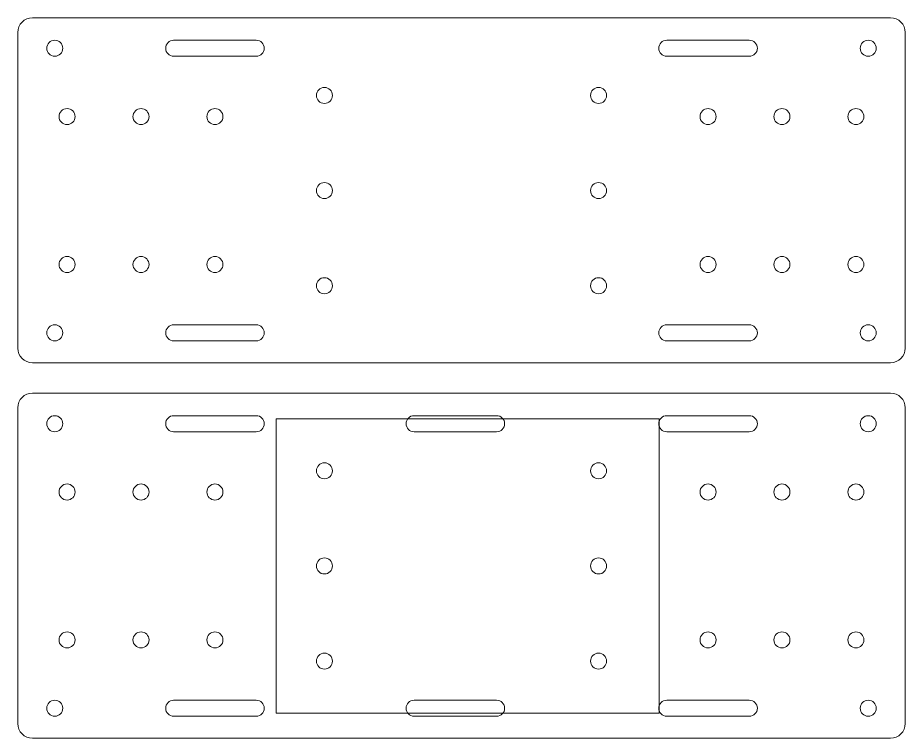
# Model space of a CAD drawing. Header units: centimetres. Extents: x -35 to 66, y -38 to 11.
# Drawn here: x 47.87 to 65.87, y -15.32 to -0.7 of the extents above; entities that cross this region are included whole.
import ezdxf

# ---------------------------------------------------------------- set-up
doc = ezdxf.new("R2010")
doc.units = ezdxf.units.CM
doc.header["$MEASUREMENT"] = 0
doc.layers.add('Layer 1', color=7, linetype='Continuous')

# ---------------------------------------------------------------- blocks, each defined once
blk = doc.blocks.new('block 2')
at = {"layer": 'Layer 1', "color": 250, "lineweight": 9, "true_color": 0x231f20}
for points in [[(53.923, -2.277), (53.923, -2.187), (53.996, -2.114), (54.085, -2.114), (54.175, -2.114), (54.248, -2.187), (54.248, -2.277), (54.248, -2.367), (54.175, -2.439), (54.085, -2.439), (53.996, -2.439), (53.923, -2.367), (53.923, -2.277)], [(59.484, -2.277), (59.484, -2.187), (59.557, -2.114), (59.646, -2.114), (59.736, -2.114), (59.809, -2.187), (59.809, -2.277), (59.809, -2.367), (59.736, -2.439), (59.646, -2.439), (59.557, -2.439), (59.484, -2.367), (59.484, -2.277)], [(53.923, -4.207), (53.923, -4.117), (53.996, -4.044), (54.085, -4.044), (54.175, -4.044), (54.248, -4.117), (54.248, -4.207), (54.248, -4.297), (54.175, -4.369), (54.085, -4.369), (53.996, -4.369), (53.923, -4.297), (53.923, -4.207)], [(59.484, -4.207), (59.484, -4.117), (59.557, -4.044), (59.646, -4.044), (59.736, -4.044), (59.809, -4.117), (59.809, -4.207), (59.809, -4.297), (59.736, -4.369), (59.646, -4.369), (59.557, -4.369), (59.484, -4.297), (59.484, -4.207)], [(53.923, -6.137), (53.923, -6.047), (53.996, -5.974), (54.085, -5.974), (54.175, -5.974), (54.248, -6.047), (54.248, -6.137), (54.248, -6.227), (54.175, -6.299), (54.085, -6.299), (53.996, -6.299), (53.923, -6.227), (53.923, -6.137)], [(59.484, -6.137), (59.484, -6.047), (59.557, -5.974), (59.646, -5.974), (59.736, -5.974), (59.809, -6.047), (59.809, -6.137), (59.809, -6.227), (59.736, -6.299), (59.646, -6.299), (59.557, -6.299), (59.484, -6.227), (59.484, -6.137)]]:
    blk.add_open_spline(points, degree=3, knots=[0, 0, 0, 0, 1, 1, 1, 2, 2, 2, 3, 3, 3, 4, 4, 4, 4], dxfattribs=at)
blk = doc.blocks.new('block 6')
at = {"layer": 'Layer 1', "color": 250, "lineweight": 9, "true_color": 0x231f20}
for points in [[(53.923, -9.892), (53.923, -9.802), (53.996, -9.729), (54.085, -9.729), (54.175, -9.729), (54.248, -9.802), (54.248, -9.892), (54.248, -9.982), (54.175, -10.054), (54.085, -10.054), (53.996, -10.054), (53.923, -9.982), (53.923, -9.892)], [(59.484, -9.892), (59.484, -9.802), (59.557, -9.729), (59.646, -9.729), (59.736, -9.729), (59.809, -9.802), (59.809, -9.892), (59.809, -9.982), (59.736, -10.054), (59.646, -10.054), (59.557, -10.054), (59.484, -9.982), (59.484, -9.892)], [(53.923, -11.822), (53.923, -11.732), (53.996, -11.659), (54.085, -11.659), (54.175, -11.659), (54.248, -11.732), (54.248, -11.822), (54.248, -11.912), (54.175, -11.984), (54.085, -11.984), (53.996, -11.984), (53.923, -11.912), (53.923, -11.822)], [(59.484, -11.822), (59.484, -11.732), (59.557, -11.659), (59.646, -11.659), (59.736, -11.659), (59.809, -11.732), (59.809, -11.822), (59.809, -11.912), (59.736, -11.984), (59.646, -11.984), (59.557, -11.984), (59.484, -11.912), (59.484, -11.822)], [(53.923, -13.752), (53.923, -13.662), (53.996, -13.589), (54.085, -13.589), (54.175, -13.589), (54.248, -13.662), (54.248, -13.752), (54.248, -13.842), (54.175, -13.914), (54.085, -13.914), (53.996, -13.914), (53.923, -13.842), (53.923, -13.752)], [(59.484, -13.752), (59.484, -13.662), (59.557, -13.589), (59.646, -13.589), (59.736, -13.589), (59.809, -13.662), (59.809, -13.752), (59.809, -13.842), (59.736, -13.914), (59.646, -13.914), (59.557, -13.914), (59.484, -13.842), (59.484, -13.752)]]:
    blk.add_open_spline(points, degree=3, knots=[0, 0, 0, 0, 1, 1, 1, 2, 2, 2, 3, 3, 3, 4, 4, 4, 4], dxfattribs=at)

msp = doc.modelspace()

# ---------------------------------------------------------------- linework, layer by layer
at = {"layer": 'Layer 1', "color": 7, "lineweight": 9, "true_color": 0xffffff}
msp.add_lwpolyline([(60.875, -14.806), (53.105, -14.806), (53.105, -8.837), (60.875, -8.837), (60.875, -14.806)], dxfattribs=at)
at = {"layer": 'Layer 1', "color": 250, "lineweight": 9, "true_color": 0x231f20}
for points, knots in [([(65.566, -7.701), (65.566, -7.701), (48.165, -7.701), (48.165, -7.701), (48, -7.701), (47.866, -7.567), (47.866, -7.402), (47.866, -7.402), (47.866, -1.001), (47.866, -1.001), (47.866, -0.836), (48, -0.701), (48.165, -0.701), (48.165, -0.701), (65.566, -0.701), (65.566, -0.701), (65.732, -0.701), (65.866, -0.836), (65.866, -1.001), (65.866, -1.001), (65.866, -7.402), (65.866, -7.402), (65.866, -7.567), (65.732, -7.701), (65.566, -7.701)], [0, 0, 0, 0, 1, 1, 1, 2, 2, 2, 3, 3, 3, 4, 4, 4, 5, 5, 5, 6, 6, 6, 7, 7, 7, 8, 8, 8, 8]), ([(48.454, -1.321), (48.454, -1.231), (48.527, -1.158), (48.617, -1.158), (48.707, -1.158), (48.779, -1.231), (48.779, -1.321), (48.779, -1.411), (48.707, -1.483), (48.617, -1.483), (48.527, -1.483), (48.454, -1.411), (48.454, -1.321)], [0, 0, 0, 0, 1, 1, 1, 2, 2, 2, 3, 3, 3, 4, 4, 4, 4]), ([(52.703, -1.483), (52.703, -1.483), (51.028, -1.483), (51.028, -1.483), (50.939, -1.483), (50.866, -1.411), (50.866, -1.321), (50.866, -1.321), (50.866, -1.321), (50.866, -1.321), (50.866, -1.231), (50.939, -1.158), (51.028, -1.158), (51.028, -1.158), (52.703, -1.158), (52.703, -1.158), (52.793, -1.158), (52.866, -1.231), (52.866, -1.321), (52.866, -1.321), (52.866, -1.321), (52.866, -1.321), (52.866, -1.411), (52.793, -1.483), (52.703, -1.483)], [0, 0, 0, 0, 1, 1, 1, 2, 2, 2, 3, 3, 3, 4, 4, 4, 5, 5, 5, 6, 6, 6, 7, 7, 7, 8, 8, 8, 8]), ([(61.028, -1.483), (61.028, -1.483), (62.703, -1.483), (62.703, -1.483), (62.793, -1.483), (62.866, -1.411), (62.866, -1.321), (62.866, -1.321), (62.866, -1.321), (62.866, -1.321), (62.866, -1.231), (62.793, -1.158), (62.703, -1.158), (62.703, -1.158), (61.028, -1.158), (61.028, -1.158), (60.939, -1.158), (60.866, -1.231), (60.866, -1.321), (60.866, -1.321), (60.866, -1.321), (60.866, -1.321), (60.866, -1.411), (60.939, -1.483), (61.028, -1.483)], [0, 0, 0, 0, 1, 1, 1, 2, 2, 2, 3, 3, 3, 4, 4, 4, 5, 5, 5, 6, 6, 6, 7, 7, 7, 8, 8, 8, 8]), ([(64.952, -1.321), (64.952, -1.231), (65.025, -1.158), (65.115, -1.158), (65.205, -1.158), (65.277, -1.231), (65.277, -1.321), (65.277, -1.411), (65.205, -1.483), (65.115, -1.483), (65.025, -1.483), (64.952, -1.411), (64.952, -1.321)], [0, 0, 0, 0, 1, 1, 1, 2, 2, 2, 3, 3, 3, 4, 4, 4, 4]), ([(49.028, -2.707), (49.028, -2.797), (48.956, -2.869), (48.866, -2.869), (48.776, -2.869), (48.703, -2.797), (48.703, -2.707), (48.703, -2.617), (48.776, -2.544), (48.866, -2.544), (48.956, -2.544), (49.028, -2.617), (49.028, -2.707)], [0, 0, 0, 0, 1, 1, 1, 2, 2, 2, 3, 3, 3, 4, 4, 4, 4]), ([(50.528, -2.707), (50.528, -2.797), (50.456, -2.869), (50.366, -2.869), (50.276, -2.869), (50.203, -2.797), (50.203, -2.707), (50.203, -2.617), (50.276, -2.544), (50.366, -2.544), (50.456, -2.544), (50.528, -2.617), (50.528, -2.707)], [0, 0, 0, 0, 1, 1, 1, 2, 2, 2, 3, 3, 3, 4, 4, 4, 4]), ([(52.028, -2.707), (52.028, -2.797), (51.956, -2.869), (51.866, -2.869), (51.776, -2.869), (51.703, -2.797), (51.703, -2.707), (51.703, -2.617), (51.776, -2.544), (51.866, -2.544), (51.956, -2.544), (52.028, -2.617), (52.028, -2.707)], [0, 0, 0, 0, 1, 1, 1, 2, 2, 2, 3, 3, 3, 4, 4, 4, 4]), ([(61.703, -2.707), (61.703, -2.617), (61.776, -2.544), (61.866, -2.544), (61.956, -2.544), (62.028, -2.617), (62.028, -2.707), (62.028, -2.797), (61.956, -2.869), (61.866, -2.869), (61.776, -2.869), (61.703, -2.797), (61.703, -2.707)], [0, 0, 0, 0, 1, 1, 1, 2, 2, 2, 3, 3, 3, 4, 4, 4, 4]), ([(63.203, -2.707), (63.203, -2.617), (63.276, -2.544), (63.366, -2.544), (63.456, -2.544), (63.528, -2.617), (63.528, -2.707), (63.528, -2.797), (63.456, -2.869), (63.366, -2.869), (63.276, -2.869), (63.203, -2.797), (63.203, -2.707)], [0, 0, 0, 0, 1, 1, 1, 2, 2, 2, 3, 3, 3, 4, 4, 4, 4]), ([(64.703, -2.707), (64.703, -2.617), (64.776, -2.544), (64.866, -2.544), (64.956, -2.544), (65.028, -2.617), (65.028, -2.707), (65.028, -2.797), (64.956, -2.869), (64.866, -2.869), (64.776, -2.869), (64.703, -2.797), (64.703, -2.707)], [0, 0, 0, 0, 1, 1, 1, 2, 2, 2, 3, 3, 3, 4, 4, 4, 4]), ([(49.028, -5.707), (49.028, -5.797), (48.956, -5.869), (48.866, -5.869), (48.776, -5.869), (48.703, -5.797), (48.703, -5.707), (48.703, -5.617), (48.776, -5.544), (48.866, -5.544), (48.956, -5.544), (49.028, -5.617), (49.028, -5.707)], [0, 0, 0, 0, 1, 1, 1, 2, 2, 2, 3, 3, 3, 4, 4, 4, 4]), ([(50.528, -5.707), (50.528, -5.797), (50.456, -5.869), (50.366, -5.869), (50.276, -5.869), (50.203, -5.797), (50.203, -5.707), (50.203, -5.617), (50.276, -5.544), (50.366, -5.544), (50.456, -5.544), (50.528, -5.617), (50.528, -5.707)], [0, 0, 0, 0, 1, 1, 1, 2, 2, 2, 3, 3, 3, 4, 4, 4, 4]), ([(52.028, -5.707), (52.028, -5.797), (51.956, -5.869), (51.866, -5.869), (51.776, -5.869), (51.703, -5.797), (51.703, -5.707), (51.703, -5.617), (51.776, -5.544), (51.866, -5.544), (51.956, -5.544), (52.028, -5.617), (52.028, -5.707)], [0, 0, 0, 0, 1, 1, 1, 2, 2, 2, 3, 3, 3, 4, 4, 4, 4]), ([(61.703, -5.707), (61.703, -5.617), (61.776, -5.544), (61.866, -5.544), (61.956, -5.544), (62.028, -5.617), (62.028, -5.707), (62.028, -5.797), (61.956, -5.869), (61.866, -5.869), (61.776, -5.869), (61.703, -5.797), (61.703, -5.707)], [0, 0, 0, 0, 1, 1, 1, 2, 2, 2, 3, 3, 3, 4, 4, 4, 4]), ([(63.203, -5.707), (63.203, -5.617), (63.276, -5.544), (63.366, -5.544), (63.456, -5.544), (63.528, -5.617), (63.528, -5.707), (63.528, -5.797), (63.456, -5.869), (63.366, -5.869), (63.276, -5.869), (63.203, -5.797), (63.203, -5.707)], [0, 0, 0, 0, 1, 1, 1, 2, 2, 2, 3, 3, 3, 4, 4, 4, 4]), ([(64.703, -5.707), (64.703, -5.617), (64.776, -5.544), (64.866, -5.544), (64.956, -5.544), (65.028, -5.617), (65.028, -5.707), (65.028, -5.797), (64.956, -5.869), (64.866, -5.869), (64.776, -5.869), (64.703, -5.797), (64.703, -5.707)], [0, 0, 0, 0, 1, 1, 1, 2, 2, 2, 3, 3, 3, 4, 4, 4, 4]), ([(48.454, -7.093), (48.454, -7.003), (48.527, -6.93), (48.617, -6.93), (48.707, -6.93), (48.779, -7.003), (48.779, -7.093), (48.779, -7.183), (48.707, -7.255), (48.617, -7.255), (48.527, -7.255), (48.454, -7.183), (48.454, -7.093)], [0, 0, 0, 0, 1, 1, 1, 2, 2, 2, 3, 3, 3, 4, 4, 4, 4]), ([(52.703, -7.255), (52.703, -7.255), (51.028, -7.255), (51.028, -7.255), (50.939, -7.255), (50.866, -7.183), (50.866, -7.093), (50.866, -7.093), (50.866, -7.093), (50.866, -7.093), (50.866, -7.003), (50.939, -6.93), (51.028, -6.93), (51.028, -6.93), (52.703, -6.93), (52.703, -6.93), (52.793, -6.93), (52.866, -7.003), (52.866, -7.093), (52.866, -7.093), (52.866, -7.093), (52.866, -7.093), (52.866, -7.183), (52.793, -7.255), (52.703, -7.255)], [0, 0, 0, 0, 1, 1, 1, 2, 2, 2, 3, 3, 3, 4, 4, 4, 5, 5, 5, 6, 6, 6, 7, 7, 7, 8, 8, 8, 8]), ([(61.028, -7.255), (61.028, -7.255), (62.703, -7.255), (62.703, -7.255), (62.793, -7.255), (62.866, -7.183), (62.866, -7.093), (62.866, -7.093), (62.866, -7.093), (62.866, -7.093), (62.866, -7.003), (62.793, -6.93), (62.703, -6.93), (62.703, -6.93), (61.028, -6.93), (61.028, -6.93), (60.939, -6.93), (60.866, -7.003), (60.866, -7.093), (60.866, -7.093), (60.866, -7.093), (60.866, -7.093), (60.866, -7.183), (60.939, -7.255), (61.028, -7.255)], [0, 0, 0, 0, 1, 1, 1, 2, 2, 2, 3, 3, 3, 4, 4, 4, 5, 5, 5, 6, 6, 6, 7, 7, 7, 8, 8, 8, 8]), ([(64.952, -7.093), (64.952, -7.003), (65.025, -6.93), (65.115, -6.93), (65.205, -6.93), (65.277, -7.003), (65.277, -7.093), (65.277, -7.183), (65.205, -7.255), (65.115, -7.255), (65.025, -7.255), (64.952, -7.183), (64.952, -7.093)], [0, 0, 0, 0, 1, 1, 1, 2, 2, 2, 3, 3, 3, 4, 4, 4, 4]), ([(65.566, -15.316), (65.566, -15.316), (48.165, -15.316), (48.165, -15.316), (48, -15.316), (47.866, -15.182), (47.866, -15.017), (47.866, -15.017), (47.866, -8.616), (47.866, -8.616), (47.866, -8.45), (48, -8.316), (48.165, -8.316), (48.165, -8.316), (65.566, -8.316), (65.566, -8.316), (65.732, -8.316), (65.866, -8.45), (65.866, -8.616), (65.866, -8.616), (65.866, -15.017), (65.866, -15.017), (65.866, -15.182), (65.732, -15.316), (65.566, -15.316)], [0, 0, 0, 0, 1, 1, 1, 2, 2, 2, 3, 3, 3, 4, 4, 4, 5, 5, 5, 6, 6, 6, 7, 7, 7, 8, 8, 8, 8]), ([(48.454, -8.936), (48.454, -8.846), (48.527, -8.773), (48.617, -8.773), (48.707, -8.773), (48.779, -8.846), (48.779, -8.936), (48.779, -9.026), (48.707, -9.098), (48.617, -9.098), (48.527, -9.098), (48.454, -9.026), (48.454, -8.936)], [0, 0, 0, 0, 1, 1, 1, 2, 2, 2, 3, 3, 3, 4, 4, 4, 4]), ([(52.703, -9.098), (52.703, -9.098), (51.028, -9.098), (51.028, -9.098), (50.939, -9.098), (50.866, -9.026), (50.866, -8.936), (50.866, -8.936), (50.866, -8.936), (50.866, -8.936), (50.866, -8.846), (50.939, -8.773), (51.028, -8.773), (51.028, -8.773), (52.703, -8.773), (52.703, -8.773), (52.793, -8.773), (52.866, -8.846), (52.866, -8.936), (52.866, -8.936), (52.866, -8.936), (52.866, -8.936), (52.866, -9.026), (52.793, -9.098), (52.703, -9.098)], [0, 0, 0, 0, 1, 1, 1, 2, 2, 2, 3, 3, 3, 4, 4, 4, 5, 5, 5, 6, 6, 6, 7, 7, 7, 8, 8, 8, 8]), ([(55.904, -9.098), (55.904, -9.098), (57.579, -9.098), (57.579, -9.098), (57.669, -9.098), (57.741, -9.026), (57.741, -8.936), (57.741, -8.936), (57.741, -8.936), (57.741, -8.936), (57.741, -8.846), (57.669, -8.773), (57.579, -8.773), (57.579, -8.773), (55.904, -8.773), (55.904, -8.773), (55.814, -8.773), (55.741, -8.846), (55.741, -8.936), (55.741, -8.936), (55.741, -8.936), (55.741, -8.936), (55.741, -9.026), (55.814, -9.098), (55.904, -9.098)], [0, 0, 0, 0, 1, 1, 1, 2, 2, 2, 3, 3, 3, 4, 4, 4, 5, 5, 5, 6, 6, 6, 7, 7, 7, 8, 8, 8, 8]), ([(61.028, -9.098), (61.028, -9.098), (62.703, -9.098), (62.703, -9.098), (62.793, -9.098), (62.866, -9.026), (62.866, -8.936), (62.866, -8.936), (62.866, -8.936), (62.866, -8.936), (62.866, -8.846), (62.793, -8.773), (62.703, -8.773), (62.703, -8.773), (61.028, -8.773), (61.028, -8.773), (60.939, -8.773), (60.866, -8.846), (60.866, -8.936), (60.866, -8.936), (60.866, -8.936), (60.866, -8.936), (60.866, -9.026), (60.939, -9.098), (61.028, -9.098)], [0, 0, 0, 0, 1, 1, 1, 2, 2, 2, 3, 3, 3, 4, 4, 4, 5, 5, 5, 6, 6, 6, 7, 7, 7, 8, 8, 8, 8]), ([(64.952, -8.936), (64.952, -8.846), (65.025, -8.773), (65.115, -8.773), (65.205, -8.773), (65.277, -8.846), (65.277, -8.936), (65.277, -9.026), (65.205, -9.098), (65.115, -9.098), (65.025, -9.098), (64.952, -9.026), (64.952, -8.936)], [0, 0, 0, 0, 1, 1, 1, 2, 2, 2, 3, 3, 3, 4, 4, 4, 4]), ([(49.028, -10.322), (49.028, -10.412), (48.956, -10.484), (48.866, -10.484), (48.776, -10.484), (48.703, -10.412), (48.703, -10.322), (48.703, -10.232), (48.776, -10.159), (48.866, -10.159), (48.956, -10.159), (49.028, -10.232), (49.028, -10.322)], [0, 0, 0, 0, 1, 1, 1, 2, 2, 2, 3, 3, 3, 4, 4, 4, 4]), ([(50.528, -10.322), (50.528, -10.412), (50.456, -10.484), (50.366, -10.484), (50.276, -10.484), (50.203, -10.412), (50.203, -10.322), (50.203, -10.232), (50.276, -10.159), (50.366, -10.159), (50.456, -10.159), (50.528, -10.232), (50.528, -10.322)], [0, 0, 0, 0, 1, 1, 1, 2, 2, 2, 3, 3, 3, 4, 4, 4, 4]), ([(52.028, -10.322), (52.028, -10.412), (51.956, -10.484), (51.866, -10.484), (51.776, -10.484), (51.703, -10.412), (51.703, -10.322), (51.703, -10.232), (51.776, -10.159), (51.866, -10.159), (51.956, -10.159), (52.028, -10.232), (52.028, -10.322)], [0, 0, 0, 0, 1, 1, 1, 2, 2, 2, 3, 3, 3, 4, 4, 4, 4]), ([(61.703, -10.322), (61.703, -10.232), (61.776, -10.159), (61.866, -10.159), (61.956, -10.159), (62.028, -10.232), (62.028, -10.322), (62.028, -10.412), (61.956, -10.484), (61.866, -10.484), (61.776, -10.484), (61.703, -10.412), (61.703, -10.322)], [0, 0, 0, 0, 1, 1, 1, 2, 2, 2, 3, 3, 3, 4, 4, 4, 4]), ([(63.203, -10.322), (63.203, -10.232), (63.276, -10.159), (63.366, -10.159), (63.456, -10.159), (63.528, -10.232), (63.528, -10.322), (63.528, -10.412), (63.456, -10.484), (63.366, -10.484), (63.276, -10.484), (63.203, -10.412), (63.203, -10.322)], [0, 0, 0, 0, 1, 1, 1, 2, 2, 2, 3, 3, 3, 4, 4, 4, 4]), ([(64.703, -10.322), (64.703, -10.232), (64.776, -10.159), (64.866, -10.159), (64.956, -10.159), (65.028, -10.232), (65.028, -10.322), (65.028, -10.412), (64.956, -10.484), (64.866, -10.484), (64.776, -10.484), (64.703, -10.412), (64.703, -10.322)], [0, 0, 0, 0, 1, 1, 1, 2, 2, 2, 3, 3, 3, 4, 4, 4, 4]), ([(49.028, -13.322), (49.028, -13.412), (48.956, -13.484), (48.866, -13.484), (48.776, -13.484), (48.703, -13.412), (48.703, -13.322), (48.703, -13.232), (48.776, -13.159), (48.866, -13.159), (48.956, -13.159), (49.028, -13.232), (49.028, -13.322)], [0, 0, 0, 0, 1, 1, 1, 2, 2, 2, 3, 3, 3, 4, 4, 4, 4]), ([(50.528, -13.322), (50.528, -13.412), (50.456, -13.484), (50.366, -13.484), (50.276, -13.484), (50.203, -13.412), (50.203, -13.322), (50.203, -13.232), (50.276, -13.159), (50.366, -13.159), (50.456, -13.159), (50.528, -13.232), (50.528, -13.322)], [0, 0, 0, 0, 1, 1, 1, 2, 2, 2, 3, 3, 3, 4, 4, 4, 4]), ([(52.028, -13.322), (52.028, -13.412), (51.956, -13.484), (51.866, -13.484), (51.776, -13.484), (51.703, -13.412), (51.703, -13.322), (51.703, -13.232), (51.776, -13.159), (51.866, -13.159), (51.956, -13.159), (52.028, -13.232), (52.028, -13.322)], [0, 0, 0, 0, 1, 1, 1, 2, 2, 2, 3, 3, 3, 4, 4, 4, 4]), ([(61.703, -13.322), (61.703, -13.232), (61.776, -13.159), (61.866, -13.159), (61.956, -13.159), (62.028, -13.232), (62.028, -13.322), (62.028, -13.412), (61.956, -13.484), (61.866, -13.484), (61.776, -13.484), (61.703, -13.412), (61.703, -13.322)], [0, 0, 0, 0, 1, 1, 1, 2, 2, 2, 3, 3, 3, 4, 4, 4, 4]), ([(63.203, -13.322), (63.203, -13.232), (63.276, -13.159), (63.366, -13.159), (63.456, -13.159), (63.528, -13.232), (63.528, -13.322), (63.528, -13.412), (63.456, -13.484), (63.366, -13.484), (63.276, -13.484), (63.203, -13.412), (63.203, -13.322)], [0, 0, 0, 0, 1, 1, 1, 2, 2, 2, 3, 3, 3, 4, 4, 4, 4]), ([(64.703, -13.322), (64.703, -13.232), (64.776, -13.159), (64.866, -13.159), (64.956, -13.159), (65.028, -13.232), (65.028, -13.322), (65.028, -13.412), (64.956, -13.484), (64.866, -13.484), (64.776, -13.484), (64.703, -13.412), (64.703, -13.322)], [0, 0, 0, 0, 1, 1, 1, 2, 2, 2, 3, 3, 3, 4, 4, 4, 4]), ([(48.454, -14.708), (48.454, -14.618), (48.527, -14.545), (48.617, -14.545), (48.707, -14.545), (48.779, -14.618), (48.779, -14.708), (48.779, -14.798), (48.707, -14.87), (48.617, -14.87), (48.527, -14.87), (48.454, -14.798), (48.454, -14.708)], [0, 0, 0, 0, 1, 1, 1, 2, 2, 2, 3, 3, 3, 4, 4, 4, 4]), ([(52.703, -14.87), (52.703, -14.87), (51.028, -14.87), (51.028, -14.87), (50.939, -14.87), (50.866, -14.798), (50.866, -14.708), (50.866, -14.708), (50.866, -14.708), (50.866, -14.708), (50.866, -14.618), (50.939, -14.545), (51.028, -14.545), (51.028, -14.545), (52.703, -14.545), (52.703, -14.545), (52.793, -14.545), (52.866, -14.618), (52.866, -14.708), (52.866, -14.708), (52.866, -14.708), (52.866, -14.708), (52.866, -14.798), (52.793, -14.87), (52.703, -14.87)], [0, 0, 0, 0, 1, 1, 1, 2, 2, 2, 3, 3, 3, 4, 4, 4, 5, 5, 5, 6, 6, 6, 7, 7, 7, 8, 8, 8, 8]), ([(55.904, -14.87), (55.904, -14.87), (57.579, -14.87), (57.579, -14.87), (57.669, -14.87), (57.741, -14.798), (57.741, -14.708), (57.741, -14.708), (57.741, -14.708), (57.741, -14.708), (57.741, -14.618), (57.669, -14.545), (57.579, -14.545), (57.579, -14.545), (55.904, -14.545), (55.904, -14.545), (55.814, -14.545), (55.741, -14.618), (55.741, -14.708), (55.741, -14.708), (55.741, -14.708), (55.741, -14.708), (55.741, -14.798), (55.814, -14.87), (55.904, -14.87)], [0, 0, 0, 0, 1, 1, 1, 2, 2, 2, 3, 3, 3, 4, 4, 4, 5, 5, 5, 6, 6, 6, 7, 7, 7, 8, 8, 8, 8]), ([(61.028, -14.87), (61.028, -14.87), (62.703, -14.87), (62.703, -14.87), (62.793, -14.87), (62.866, -14.798), (62.866, -14.708), (62.866, -14.708), (62.866, -14.708), (62.866, -14.708), (62.866, -14.618), (62.793, -14.545), (62.703, -14.545), (62.703, -14.545), (61.028, -14.545), (61.028, -14.545), (60.939, -14.545), (60.866, -14.618), (60.866, -14.708), (60.866, -14.708), (60.866, -14.708), (60.866, -14.708), (60.866, -14.798), (60.939, -14.87), (61.028, -14.87)], [0, 0, 0, 0, 1, 1, 1, 2, 2, 2, 3, 3, 3, 4, 4, 4, 5, 5, 5, 6, 6, 6, 7, 7, 7, 8, 8, 8, 8]), ([(64.952, -14.708), (64.952, -14.618), (65.025, -14.545), (65.115, -14.545), (65.205, -14.545), (65.277, -14.618), (65.277, -14.708), (65.277, -14.798), (65.205, -14.87), (65.115, -14.87), (65.025, -14.87), (64.952, -14.798), (64.952, -14.708)], [0, 0, 0, 0, 1, 1, 1, 2, 2, 2, 3, 3, 3, 4, 4, 4, 4])]:
    msp.add_open_spline(points, degree=3, knots=knots, dxfattribs=at)

# ---------------------------------------------------------------- block references
at = {"layer": 'Layer 1'}
for name in ['block 2', 'block 6']:
    msp.add_blockref(name, (0, 0), dxfattribs=at)

doc.saveas('drawing.dxf')
